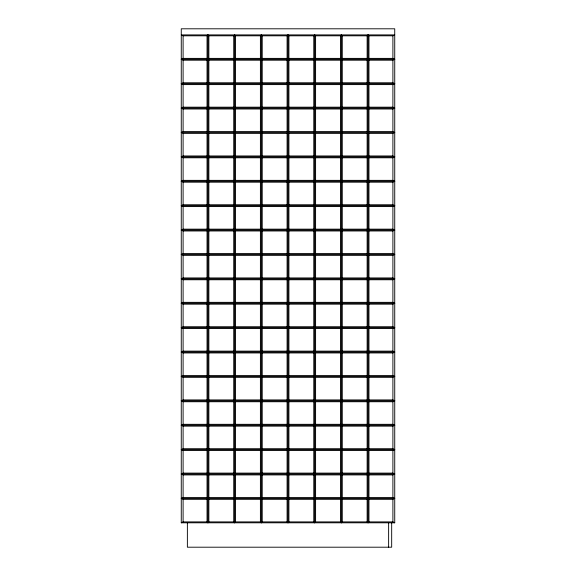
<?xml version="1.0" encoding="UTF-8"?>
<svg xmlns="http://www.w3.org/2000/svg" width="576" height="576" viewBox="0 0 576 576"><rect width="100%" height="100%" fill="white"/><g stroke="black" fill="none" stroke-linecap="round" stroke-linejoin="round"><path stroke-width="0.86" d="M207.036 35.813L207.95 34.898L208.865 35.813L233.719 35.813L234.634 34.898L235.548 35.813L260.402 35.813L261.317 34.898L262.231 35.813L287.086 35.813L288 34.898L288.914 35.813L313.769 35.813L314.683 34.898L315.598 35.813L340.452 35.813L341.366 34.898L342.281 35.813L367.135 35.813L368.05 34.898L368.964 35.813L392.897 35.813L394.733 34.898L181.267 34.898L183.103 35.813L207.036 35.813L207.036 58.378L208.865 60.206L233.719 60.206L235.548 58.378L260.402 58.378L262.231 60.206L287.086 60.206L288.914 58.378L313.769 58.378L315.598 60.206L340.452 60.206L342.281 58.378L367.135 58.378L368.964 60.206L392.897 60.206L394.733 59.292L392.897 58.378L368.964 58.378L367.135 60.206L342.281 60.206L340.452 58.378L315.598 58.378L313.769 60.206L288.914 60.206L287.086 58.378L262.231 58.378L260.402 60.206L235.548 60.206L233.719 58.378L208.865 58.378L207.036 60.206L183.103 60.206L181.267 59.292L183.103 58.378L207.036 58.378M207.036 84.607L208.865 82.771L233.719 82.771L235.548 84.607L260.402 84.607L262.231 82.771L287.086 82.771L288.914 84.607L313.769 84.607L315.598 82.771L340.452 82.771L342.281 84.607L367.135 84.607L368.964 82.771L392.897 82.771L394.733 83.693L392.897 84.607L368.964 84.607L367.135 82.771L342.281 82.771L340.452 84.607L315.598 84.607L313.769 82.771L288.914 82.771L287.086 84.607L262.231 84.607L260.402 82.771L235.548 82.771L233.719 84.607L208.865 84.607L207.036 82.771L183.103 82.771L181.267 83.693L183.103 84.607L207.036 84.607L207.036 107.172L208.865 109.001L233.719 109.001L235.548 107.172L260.402 107.172L262.231 109.001L287.086 109.001L288.914 107.172L313.769 107.172L315.598 109.001L340.452 109.001L342.281 107.172L367.135 107.172L368.964 109.001L392.897 109.001L394.733 108.086L392.897 107.172L368.964 107.172L367.135 109.001L342.281 109.001L340.452 107.172L315.598 107.172L313.769 109.001L288.914 109.001L287.086 107.172L262.231 107.172L260.402 109.001L235.548 109.001L233.719 107.172L208.865 107.172L207.036 109.001L183.103 109.001L181.267 108.086L183.103 107.172L207.036 107.172M207.036 133.394L208.865 131.566L233.719 131.566L235.548 133.394L260.402 133.394L262.231 131.566L287.086 131.566L288.914 133.394L313.769 133.394L315.598 131.566L340.452 131.566L342.281 133.394L367.135 133.394L368.964 131.566L392.897 131.566L394.733 132.48L392.897 133.394L368.964 133.394L367.135 131.566L342.281 131.566L340.452 133.394L315.598 133.394L313.769 131.566L288.914 131.566L287.086 133.394L262.231 133.394L260.402 131.566L235.548 131.566L233.719 133.394L208.865 133.394L207.036 131.566L183.103 131.566L181.267 132.48L183.103 133.394L207.036 133.394L207.036 155.959L208.865 157.788L233.719 157.788L235.548 155.959L260.402 155.959L262.231 157.788L287.086 157.788L288.914 155.959L313.769 155.959L315.598 157.788L340.452 157.788L342.281 155.959L367.135 155.959L368.964 157.788L392.897 157.788L394.733 156.874L392.897 155.959L368.964 155.959L367.135 157.788L342.281 157.788L340.452 155.959L315.598 155.959L313.769 157.788L288.914 157.788L287.086 155.959L262.231 155.959L260.402 157.788L235.548 157.788L233.719 155.959L208.865 155.959L207.036 157.788L183.103 157.788L181.267 156.874L183.103 155.959L207.036 155.959M207.036 182.189L208.865 180.353L233.719 180.353L235.548 182.189L260.402 182.189L262.231 180.353L287.086 180.353L288.914 182.189L313.769 182.189L315.598 180.353L340.452 180.353L342.281 182.189L367.135 182.189L368.964 180.353L392.897 180.353L394.733 181.267L392.897 182.189L368.964 182.189L367.135 180.353L342.281 180.353L340.452 182.189L315.598 182.189L313.769 180.353L288.914 180.353L287.086 182.189L262.231 182.189L260.402 180.353L235.548 180.353L233.719 182.189L208.865 182.189L207.036 180.353L183.103 180.353L181.267 181.267L183.103 182.189L207.036 182.189L207.036 204.754L208.865 206.582L233.719 206.582L235.548 204.754L260.402 204.754L262.231 206.582L287.086 206.582L288.914 204.754L313.769 204.754L315.598 206.582L340.452 206.582L342.281 204.754L367.135 204.754L368.964 206.582L392.897 206.582L394.733 205.668L392.897 204.754L368.964 204.754L367.135 206.582L342.281 206.582L340.452 204.754L315.598 204.754L313.769 206.582L288.914 206.582L287.086 204.754L262.231 204.754L260.402 206.582L235.548 206.582L233.719 204.754L208.865 204.754L207.036 206.582L183.103 206.582L181.267 205.668L183.103 204.754L207.036 204.754M207.036 230.976L208.865 229.147L233.719 229.147L235.548 230.976L260.402 230.976L262.231 229.147L287.086 229.147L288.914 230.976L313.769 230.976L315.598 229.147L340.452 229.147L342.281 230.976L367.135 230.976L368.964 229.147L392.897 229.147L394.733 230.062L392.897 230.976L368.964 230.976L367.135 229.147L342.281 229.147L340.452 230.976L315.598 230.976L313.769 229.147L288.914 229.147L287.086 230.976L262.231 230.976L260.402 229.147L235.548 229.147L233.719 230.976L208.865 230.976L207.036 229.147L183.103 229.147L181.267 230.062L183.103 230.976L207.036 230.976L207.036 253.541L208.865 255.37L233.719 255.37L235.548 253.541L260.402 253.541L262.231 255.37L287.086 255.37L288.914 253.541L313.769 253.541L315.598 255.37L340.452 255.37L342.281 253.541L367.135 253.541L368.964 255.37L392.897 255.37L394.733 254.455L392.897 253.541L368.964 253.541L367.135 255.37L342.281 255.37L340.452 253.541L315.598 253.541L313.769 255.37L288.914 255.37L287.086 253.541L262.231 253.541L260.402 255.37L235.548 255.37L233.719 253.541L208.865 253.541L207.036 255.37L183.103 255.37L181.267 254.455L183.103 253.541L207.036 253.541M207.036 279.763L208.865 277.934L233.719 277.934L235.548 279.763L260.402 279.763L262.231 277.934L287.086 277.934L288.914 279.763L313.769 279.763L315.598 277.934L340.452 277.934L342.281 279.763L367.135 279.763L368.964 277.934L392.897 277.934L394.733 278.849L392.897 279.763L368.964 279.763L367.135 277.934L342.281 277.934L340.452 279.763L315.598 279.763L313.769 277.934L288.914 277.934L287.086 279.763L262.231 279.763L260.402 277.934L235.548 277.934L233.719 279.763L208.865 279.763L207.036 277.934L183.103 277.934L181.267 278.849L183.103 279.763L207.036 279.763L207.036 302.335L208.865 304.164L233.719 304.164L235.548 302.335L260.402 302.335L262.231 304.164L287.086 304.164L288.914 302.335L313.769 302.335L315.598 304.164L340.452 304.164L342.281 302.335L367.135 302.335L368.964 304.164L392.897 304.164L394.733 303.25L392.897 302.335L368.964 302.335L367.135 304.164L342.281 304.164L340.452 302.335L315.598 302.335L313.769 304.164L288.914 304.164L287.086 302.335L262.231 302.335L260.402 304.164L235.548 304.164L233.719 302.335L208.865 302.335L207.036 304.164L183.103 304.164L181.267 303.25L183.103 302.335L207.036 302.335M207.036 328.558L208.865 326.729L233.719 326.729L235.548 328.558L260.402 328.558L262.231 326.729L287.086 326.729L288.914 328.558L313.769 328.558L315.598 326.729L340.452 326.729L342.281 328.558L367.135 328.558L368.964 326.729L392.897 326.729L394.733 327.643L392.897 328.558L368.964 328.558L367.135 326.729L342.281 326.729L340.452 328.558L315.598 328.558L313.769 326.729L288.914 326.729L287.086 328.558L262.231 328.558L260.402 326.729L235.548 326.729L233.719 328.558L208.865 328.558L207.036 326.729L183.103 326.729L181.267 327.643L183.103 328.558L207.036 328.558L207.036 351.122L208.865 352.951L233.719 352.951L235.548 351.122L260.402 351.122L262.231 352.951L287.086 352.951L288.914 351.122L313.769 351.122L315.598 352.951L340.452 352.951L342.281 351.122L367.135 351.122L368.964 352.951L392.897 352.951L394.733 352.037L392.897 351.122L368.964 351.122L367.135 352.951L342.281 352.951L340.452 351.122L315.598 351.122L313.769 352.951L288.914 352.951L287.086 351.122L262.231 351.122L260.402 352.951L235.548 352.951L233.719 351.122L208.865 351.122L207.036 352.951L183.103 352.951L181.267 352.037L183.103 351.122L207.036 351.122M207.036 377.345L208.865 375.516L233.719 375.516L235.548 377.345L260.402 377.345L262.231 375.516L287.086 375.516L288.914 377.345L313.769 377.345L315.598 375.516L340.452 375.516L342.281 377.345L367.135 377.345L368.964 375.516L392.897 375.516L394.733 376.43L392.897 377.345L368.964 377.345L367.135 375.516L342.281 375.516L340.452 377.345L315.598 377.345L313.769 375.516L288.914 375.516L287.086 377.345L262.231 377.345L260.402 375.516L235.548 375.516L233.719 377.345L208.865 377.345L207.036 375.516L183.103 375.516L181.267 376.43L183.103 377.345L207.036 377.345L207.036 399.917L208.865 401.746L233.719 401.746L235.548 399.917L260.402 399.917L262.231 401.746L287.086 401.746L288.914 399.917L313.769 399.917L315.598 401.746L340.452 401.746L342.281 399.917L367.135 399.917L368.964 401.746L392.897 401.746L394.733 400.831L392.897 399.917L368.964 399.917L367.135 401.746L342.281 401.746L340.452 399.917L315.598 399.917L313.769 401.746L288.914 401.746L287.086 399.917L262.231 399.917L260.402 401.746L235.548 401.746L233.719 399.917L208.865 399.917L207.036 401.746L183.103 401.746L181.267 400.831L183.103 399.917L207.036 399.917M207.036 426.139L208.865 424.31L233.719 424.31L235.548 426.139L260.402 426.139L262.231 424.31L287.086 424.31L288.914 426.139L313.769 426.139L315.598 424.31L340.452 424.31L342.281 426.139L367.135 426.139L368.964 424.31L392.897 424.31L394.733 425.225L392.897 426.139L368.964 426.139L367.135 424.31L342.281 424.31L340.452 426.139L315.598 426.139L313.769 424.31L288.914 424.31L287.086 426.139L262.231 426.139L260.402 424.31L235.548 424.31L233.719 426.139L208.865 426.139L207.036 424.31L183.103 424.31L181.267 425.225L183.103 426.139L207.036 426.139L207.036 448.704L208.865 450.533L233.719 450.533L235.548 448.704L260.402 448.704L262.231 450.533L287.086 450.533L288.914 448.704L313.769 448.704L315.598 450.533L340.452 450.533L342.281 448.704L367.135 448.704L368.964 450.533L392.897 450.533L394.733 449.618L392.897 448.704L368.964 448.704L367.135 450.533L342.281 450.533L340.452 448.704L315.598 448.704L313.769 450.533L288.914 450.533L287.086 448.704L262.231 448.704L260.402 450.533L235.548 450.533L233.719 448.704L208.865 448.704L207.036 450.533L183.103 450.533L181.267 449.618L183.103 448.704L207.036 448.704M207.036 474.926L208.865 473.098L233.719 473.098L235.548 474.926L260.402 474.926L262.231 473.098L287.086 473.098L288.914 474.926L313.769 474.926L315.598 473.098L340.452 473.098L342.281 474.926L367.135 474.926L368.964 473.098L392.897 473.098L394.733 474.012L392.897 474.926L368.964 474.926L367.135 473.098L342.281 473.098L340.452 474.926L315.598 474.926L313.769 473.098L288.914 473.098L287.086 474.926L262.231 474.926L260.402 473.098L235.548 473.098L233.719 474.926L208.865 474.926L207.036 473.098L183.103 473.098L181.267 474.012L183.103 474.926L207.036 474.926L207.036 497.491L208.865 499.327L233.719 499.327L235.548 497.491L260.402 497.491L262.231 499.327L287.086 499.327L288.914 497.491L313.769 497.491L315.598 499.327L340.452 499.327L342.281 497.491L367.135 497.491L368.964 499.327L392.897 499.327L394.733 498.413L392.897 497.491L368.964 497.491L367.135 499.327L342.281 499.327L340.452 497.491L315.598 497.491L313.769 499.327L288.914 499.327L287.086 497.491L262.231 497.491L260.402 499.327L235.548 499.327L233.719 497.491L208.865 497.491L207.036 499.327L183.103 499.327L181.267 498.413L183.103 497.491L207.036 497.491M181.267 522.806L183.103 521.892L207.036 521.892L207.95 522.806L208.865 521.892L233.719 521.892L234.634 522.806L235.548 521.892L260.402 521.892L261.317 522.806L262.231 521.892L287.086 521.892L288 522.806L288.914 521.892L313.769 521.892L314.683 522.806L315.598 521.892L340.452 521.892L341.366 522.806L342.281 521.892L367.135 521.892L368.05 522.806L368.964 521.892L392.897 521.892L394.733 522.806L394.733 28.8L181.267 28.8L181.267 522.806L394.733 522.806M181.267 59.292L394.733 59.292M181.267 83.693L394.733 83.693M181.267 108.086L394.733 108.086M181.267 132.48L394.733 132.48M181.267 156.874L394.733 156.874M181.267 181.267L394.733 181.267M181.267 205.668L394.733 205.668M181.267 230.062L394.733 230.062M181.267 254.455L394.733 254.455M181.267 278.849L394.733 278.849M181.267 303.25L394.733 303.25M181.267 327.643L394.733 327.643M181.267 352.037L394.733 352.037M181.267 376.43L394.733 376.43M181.267 400.831L394.733 400.831M181.267 425.225L394.733 425.225M181.267 449.618L394.733 449.618M181.267 474.012L394.733 474.012M181.267 498.413L394.733 498.413M392.897 35.813L392.897 58.378M392.897 60.206L392.897 82.771M392.897 84.607L392.897 107.172M392.897 109.001L392.897 131.566M392.897 133.394L392.897 155.959M392.897 157.788L392.897 180.353M392.897 182.189L392.897 204.754M392.897 206.582L392.897 229.147M392.897 230.976L392.897 253.541M392.897 255.37L392.897 277.934M392.897 279.763L392.897 302.335M392.897 304.164L392.897 326.729M392.897 328.558L392.897 351.122M392.897 352.951L392.897 375.516M392.897 377.345L392.897 399.917M392.897 401.746L392.897 424.31M392.897 426.139L392.897 448.704M392.897 450.533L392.897 473.098M392.897 474.926L392.897 497.491M392.897 499.327L392.897 521.892M391.68 522.806L391.68 547.2L187.373 547.2L187.373 522.806M388.627 522.806L388.627 547.2M368.964 35.813L368.964 58.378M368.964 60.206L368.964 82.771M368.964 84.607L368.964 107.172M368.964 109.001L368.964 131.566M368.964 133.394L368.964 155.959M368.964 157.788L368.964 180.353M368.964 182.189L368.964 204.754M368.964 206.582L368.964 229.147M368.964 230.976L368.964 253.541M368.964 255.37L368.964 277.934M368.964 279.763L368.964 302.335M368.964 304.164L368.964 326.729M368.964 328.558L368.964 351.122M368.964 352.951L368.964 375.516M368.964 377.345L368.964 399.917M368.964 401.746L368.964 424.31M368.964 426.139L368.964 448.704M368.964 450.533L368.964 473.098M368.964 474.926L368.964 497.491M368.964 499.327L368.964 521.892M368.05 34.898L368.05 522.806M367.135 35.813L367.135 58.378M367.135 60.206L367.135 82.771M367.135 84.607L367.135 107.172M367.135 109.001L367.135 131.566M367.135 133.394L367.135 155.959M367.135 157.788L367.135 180.353M367.135 182.189L367.135 204.754M367.135 206.582L367.135 229.147M367.135 230.976L367.135 253.541M367.135 255.37L367.135 277.934M367.135 279.763L367.135 302.335M367.135 304.164L367.135 326.729M367.135 328.558L367.135 351.122M367.135 352.951L367.135 375.516M367.135 377.345L367.135 399.917M367.135 401.746L367.135 424.31M367.135 426.139L367.135 448.704M367.135 450.533L367.135 473.098M367.135 474.926L367.135 497.491M367.135 499.327L367.135 521.892M342.281 35.813L342.281 58.378M342.281 60.206L342.281 82.771M342.281 84.607L342.281 107.172M342.281 109.001L342.281 131.566M342.281 133.394L342.281 155.959M342.281 157.788L342.281 180.353M342.281 182.189L342.281 204.754M342.281 206.582L342.281 229.147M342.281 230.976L342.281 253.541M342.281 255.37L342.281 277.934M342.281 279.763L342.281 302.335M342.281 304.164L342.281 326.729M342.281 328.558L342.281 351.122M342.281 352.951L342.281 375.516M342.281 377.345L342.281 399.917M342.281 401.746L342.281 424.31M342.281 426.139L342.281 448.704M342.281 450.533L342.281 473.098M342.281 474.926L342.281 497.491M342.281 499.327L342.281 521.892M341.366 34.898L341.366 522.806M340.452 35.813L340.452 58.378M340.452 60.206L340.452 82.771M340.452 84.607L340.452 107.172M340.452 109.001L340.452 131.566M340.452 133.394L340.452 155.959M340.452 157.788L340.452 180.353M340.452 182.189L340.452 204.754M340.452 206.582L340.452 229.147M340.452 230.976L340.452 253.541M340.452 255.37L340.452 277.934M340.452 279.763L340.452 302.335M340.452 304.164L340.452 326.729M340.452 328.558L340.452 351.122M340.452 352.951L340.452 375.516M340.452 377.345L340.452 399.917M340.452 401.746L340.452 424.31M340.452 426.139L340.452 448.704M340.452 450.533L340.452 473.098M340.452 474.926L340.452 497.491M340.452 499.327L340.452 521.892M315.598 35.813L315.598 58.378M315.598 60.206L315.598 82.771M315.598 84.607L315.598 107.172M315.598 109.001L315.598 131.566M315.598 133.394L315.598 155.959M315.598 157.788L315.598 180.353M315.598 182.189L315.598 204.754M315.598 206.582L315.598 229.147M315.598 230.976L315.598 253.541M315.598 255.37L315.598 277.934M315.598 279.763L315.598 302.335M315.598 304.164L315.598 326.729M315.598 328.558L315.598 351.122M315.598 352.951L315.598 375.516M315.598 377.345L315.598 399.917M315.598 401.746L315.598 424.31M315.598 426.139L315.598 448.704M315.598 450.533L315.598 473.098M315.598 474.926L315.598 497.491M315.598 499.327L315.598 521.892M314.683 34.898L314.683 522.806M313.769 35.813L313.769 58.378M313.769 60.206L313.769 82.771M313.769 84.607L313.769 107.172M313.769 109.001L313.769 131.566M313.769 133.394L313.769 155.959M313.769 157.788L313.769 180.353M313.769 182.189L313.769 204.754M313.769 206.582L313.769 229.147M313.769 230.976L313.769 253.541M313.769 255.37L313.769 277.934M313.769 279.763L313.769 302.335M313.769 304.164L313.769 326.729M313.769 328.558L313.769 351.122M313.769 352.951L313.769 375.516M313.769 377.345L313.769 399.917M313.769 401.746L313.769 424.31M313.769 426.139L313.769 448.704M313.769 450.533L313.769 473.098M313.769 474.926L313.769 497.491M313.769 499.327L313.769 521.892M288.914 35.813L288.914 58.378M288.914 60.206L288.914 82.771M288.914 84.607L288.914 107.172M288.914 109.001L288.914 131.566M288.914 133.394L288.914 155.959M288.914 157.788L288.914 180.353M288.914 182.189L288.914 204.754M288.914 206.582L288.914 229.147M288.914 230.976L288.914 253.541M288.914 255.37L288.914 277.934M288.914 279.763L288.914 302.335M288.914 304.164L288.914 326.729M288.914 328.558L288.914 351.122M288.914 352.951L288.914 375.516M288.914 377.345L288.914 399.917M288.914 401.746L288.914 424.31M288.914 426.139L288.914 448.704M288.914 450.533L288.914 473.098M288.914 474.926L288.914 497.491M288.914 499.327L288.914 521.892M288 34.898L288 522.806M287.086 35.813L287.086 58.378M287.086 60.206L287.086 82.771M287.086 84.607L287.086 107.172M287.086 109.001L287.086 131.566M287.086 133.394L287.086 155.959M287.086 157.788L287.086 180.353M287.086 182.189L287.086 204.754M287.086 206.582L287.086 229.147M287.086 230.976L287.086 253.541M287.086 255.37L287.086 277.934M287.086 279.763L287.086 302.335M287.086 304.164L287.086 326.729M287.086 328.558L287.086 351.122M287.086 352.951L287.086 375.516M287.086 377.345L287.086 399.917M287.086 401.746L287.086 424.31M287.086 426.139L287.086 448.704M287.086 450.533L287.086 473.098M287.086 474.926L287.086 497.491M287.086 499.327L287.086 521.892M262.231 35.813L262.231 58.378M262.231 60.206L262.231 82.771M262.231 84.607L262.231 107.172M262.231 109.001L262.231 131.566M262.231 133.394L262.231 155.959M262.231 157.788L262.231 180.353M262.231 182.189L262.231 204.754M262.231 206.582L262.231 229.147M262.231 230.976L262.231 253.541M262.231 255.37L262.231 277.934M262.231 279.763L262.231 302.335M262.231 304.164L262.231 326.729M262.231 328.558L262.231 351.122M262.231 352.951L262.231 375.516M262.231 377.345L262.231 399.917M262.231 401.746L262.231 424.31M262.231 426.139L262.231 448.704M262.231 450.533L262.231 473.098M262.231 474.926L262.231 497.491M262.231 499.327L262.231 521.892M261.317 34.898L261.317 522.806M260.402 35.813L260.402 58.378M260.402 60.206L260.402 82.771M260.402 84.607L260.402 107.172M260.402 109.001L260.402 131.566M260.402 133.394L260.402 155.959M260.402 157.788L260.402 180.353M260.402 182.189L260.402 204.754M260.402 206.582L260.402 229.147M260.402 230.976L260.402 253.541M260.402 255.37L260.402 277.934M260.402 279.763L260.402 302.335M260.402 304.164L260.402 326.729M260.402 328.558L260.402 351.122M260.402 352.951L260.402 375.516M260.402 377.345L260.402 399.917M260.402 401.746L260.402 424.31M260.402 426.139L260.402 448.704M260.402 450.533L260.402 473.098M260.402 474.926L260.402 497.491M260.402 499.327L260.402 521.892M235.548 35.813L235.548 58.378M235.548 60.206L235.548 82.771M235.548 84.607L235.548 107.172M235.548 109.001L235.548 131.566M235.548 133.394L235.548 155.959M235.548 157.788L235.548 180.353M235.548 182.189L235.548 204.754M235.548 206.582L235.548 229.147M235.548 230.976L235.548 253.541M235.548 255.37L235.548 277.934M235.548 279.763L235.548 302.335M235.548 304.164L235.548 326.729M235.548 328.558L235.548 351.122M235.548 352.951L235.548 375.516M235.548 377.345L235.548 399.917M235.548 401.746L235.548 424.31M235.548 426.139L235.548 448.704M235.548 450.533L235.548 473.098M235.548 474.926L235.548 497.491M235.548 499.327L235.548 521.892M234.634 34.898L234.634 522.806M233.719 35.813L233.719 58.378M233.719 60.206L233.719 82.771M233.719 84.607L233.719 107.172M233.719 109.001L233.719 131.566M233.719 133.394L233.719 155.959M233.719 157.788L233.719 180.353M233.719 182.189L233.719 204.754M233.719 206.582L233.719 229.147M233.719 230.976L233.719 253.541M233.719 255.37L233.719 277.934M233.719 279.763L233.719 302.335M233.719 304.164L233.719 326.729M233.719 328.558L233.719 351.122M233.719 352.951L233.719 375.516M233.719 377.345L233.719 399.917M233.719 401.746L233.719 424.31M233.719 426.139L233.719 448.704M233.719 450.533L233.719 473.098M233.719 474.926L233.719 497.491M233.719 499.327L233.719 521.892M208.865 35.813L208.865 58.378M208.865 60.206L208.865 82.771M208.865 84.607L208.865 107.172M208.865 109.001L208.865 131.566M208.865 133.394L208.865 155.959M208.865 157.788L208.865 180.353M208.865 182.189L208.865 204.754M208.865 206.582L208.865 229.147M208.865 230.976L208.865 253.541M208.865 255.37L208.865 277.934M208.865 279.763L208.865 302.335M208.865 304.164L208.865 326.729M208.865 328.558L208.865 351.122M208.865 352.951L208.865 375.516M208.865 377.345L208.865 399.917M208.865 401.746L208.865 424.31M208.865 426.139L208.865 448.704M208.865 450.533L208.865 473.098M208.865 474.926L208.865 497.491M208.865 499.327L208.865 521.892M207.95 34.898L207.95 522.806M207.036 60.206L207.036 82.771M207.036 109.001L207.036 131.566M207.036 157.788L207.036 180.353M207.036 206.582L207.036 229.147M207.036 255.37L207.036 277.934M207.036 304.164L207.036 326.729M207.036 352.951L207.036 375.516M207.036 401.746L207.036 424.31M207.036 450.533L207.036 473.098M207.036 499.327L207.036 521.892M183.103 35.813L183.103 58.378M183.103 60.206L183.103 82.771M183.103 84.607L183.103 107.172M183.103 109.001L183.103 131.566M183.103 133.394L183.103 155.959M183.103 157.788L183.103 180.353M183.103 182.189L183.103 204.754M183.103 206.582L183.103 229.147M183.103 230.976L183.103 253.541M183.103 255.37L183.103 277.934M183.103 279.763L183.103 302.335M183.103 304.164L183.103 326.729M183.103 328.558L183.103 351.122M183.103 352.951L183.103 375.516M183.103 377.345L183.103 399.917M183.103 401.746L183.103 424.31M183.103 426.139L183.103 448.704M183.103 450.533L183.103 473.098M183.103 474.926L183.103 497.491M183.103 499.327L183.103 521.892"/></g></svg>
